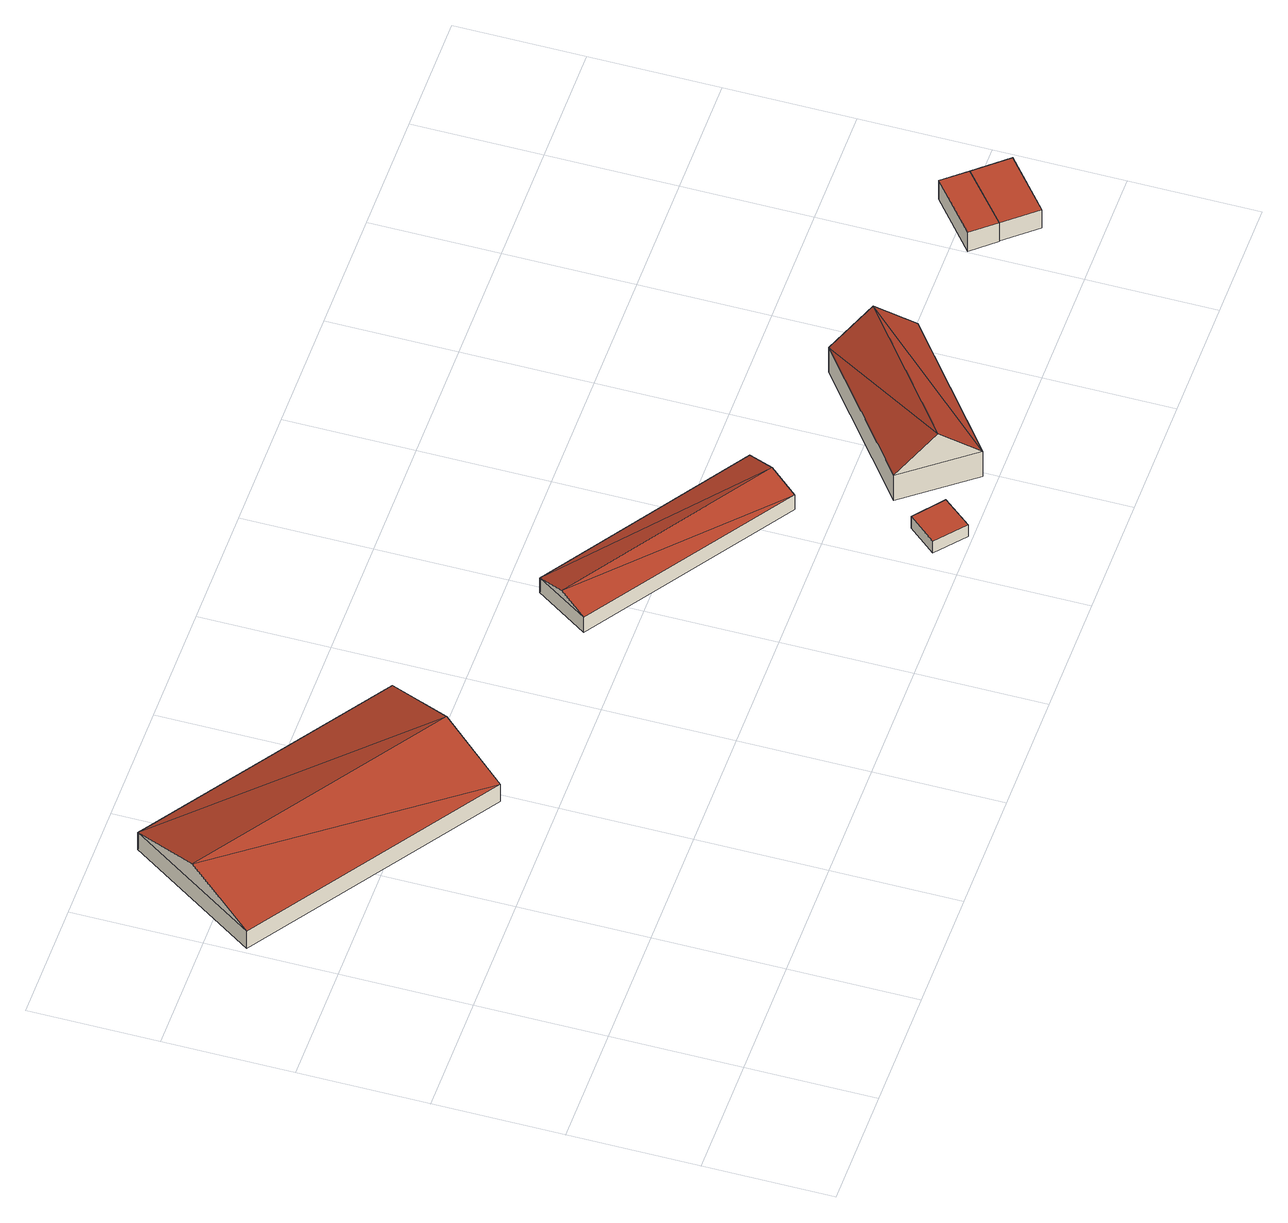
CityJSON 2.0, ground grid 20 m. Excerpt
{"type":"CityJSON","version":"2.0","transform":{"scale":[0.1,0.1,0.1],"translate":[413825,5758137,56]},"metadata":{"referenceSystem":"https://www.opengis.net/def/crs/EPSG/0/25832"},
"CityObjects":{
"building1":{"type":"Building","attributes":{"Gemeindeschluessel":"05570044","Geometrietyp2DReferenz":"3000","function":"31001_9998","roofType":"3100","measuredHeight":7.28},"address":[{"country":"Germany","locality":"Telgte","thoroughfareNumber":"3","thoroughfareName":"Grafhorst"}],"geometry":[{"type":"Solid","lod":"2","boundaries":[[[[0,1,2,3]],[[4,5,1,0]],[[6,7,5,4]],[[3,2,7,6]],[[0,8,4]],[[6,9,3]],[[8,0,3]],[[3,9,8]],[[4,8,9]],[[9,6,4]],[[1,5,7,2]]]],"semantics":{"surfaces":[{"type":"WallSurface"},{"type":"RoofSurface"},{"type":"GroundSurface"}],"values":[[0,0,0,0,0,0,1,1,1,1,2]]}}]},
"building2":{"type":"Building","attributes":{"Gemeindeschluessel":"05570044","Geometrietyp2DReferenz":"3000","function":"31001_2700","roofType":"3100","measuredHeight":4.54},"geometry":[{"type":"Solid","lod":"2","boundaries":[[[[10,11,12,13]],[[14,15,11,10]],[[16,17,15,14]],[[13,12,17,16]],[[10,18,14]],[[16,19,13]],[[18,10,13]],[[13,19,18]],[[14,18,19]],[[19,16,14]],[[11,15,17,12]]]],"semantics":{"surfaces":[{"type":"WallSurface"},{"type":"RoofSurface"},{"type":"GroundSurface"}],"values":[[0,0,0,0,0,0,1,1,1,1,2]]}}]},
"building3":{"type":"Building","attributes":{"Gemeindeschluessel":"05570044","Geometrietyp2DReferenz":"3000","function":"51009_1611","roofType":"1000","measuredHeight":2.44},"geometry":[{"type":"Solid","lod":"2","boundaries":[[[[20,21,22,23]],[[24,25,21,20]],[[26,27,25,24]],[[23,22,27,26]],[[24,20,23,26]],[[21,25,27,22]]]],"semantics":{"surfaces":[{"type":"WallSurface"},{"type":"RoofSurface"},{"type":"GroundSurface"}],"values":[[0,0,0,0,1,2]]}}]},
"building4":{"type":"Building","attributes":{"Gemeindeschluessel":"05570044","Geometrietyp2DReferenz":"3000","function":"31001_2700","roofType":"3100","measuredHeight":11.24},"geometry":[{"type":"Solid","lod":"2","boundaries":[[[[28,29,30,31]],[[32,33,29,28]],[[34,35,33,32]],[[31,30,35,34]],[[28,36,32]],[[34,37,31]],[[28,31,37]],[[37,36,28]],[[36,37,34]],[[34,32,36]],[[29,33,35,30]]]],"semantics":{"surfaces":[{"type":"WallSurface"},{"type":"RoofSurface"},{"type":"GroundSurface"}],"values":[[0,0,0,0,0,0,1,1,1,1,2]]}}]},
"building5":{"type":"Building","attributes":{"Gemeindeschluessel":"05570044","Geometrietyp2DReferenz":"3000","function":"31001_2700","roofType":"1000","measuredHeight":3.86},"geometry":[{"type":"Solid","lod":"2","boundaries":[[[[38,39,40,41]],[[42,43,39,38]],[[44,45,43,42]],[[41,40,45,44]],[[42,38,41,44]],[[39,43,45,40]]]],"semantics":{"surfaces":[{"type":"WallSurface"},{"type":"RoofSurface"},{"type":"GroundSurface"}],"values":[[0,0,0,0,1,2]]}}]},
"building6":{"type":"Building","attributes":{"Gemeindeschluessel":"05570044","Geometrietyp2DReferenz":"3000","function":"31001_9998","roofType":"1000","measuredHeight":3.68},"geometry":[{"type":"Solid","lod":"2","boundaries":[[[[46,47,48,38]],[[49,50,47,46]],[[42,51,50,49]],[[38,48,51,42]],[[49,46,38,42]],[[47,50,51,48]]]],"semantics":{"surfaces":[{"type":"WallSurface"},{"type":"RoofSurface"},{"type":"GroundSurface"}],"values":[[0,0,0,0,1,2]]}}]}
},
"vertices":[
[526,686,43],[526,686,8],[146,943,8],[146,943,43],[389,483,43],[389,483,8],[9,739,43],[9,739,8],[458,584,80],[78,841,80],
[1103,339,43],[1103,339,13],[787,550,13],[787,550,43],[1048,255,43],[1048,255,13],[732,468,43],[732,468,13],[1075,297,59],[759,509,59],
[1104,49,43],[1104,49,19],[1058,86,19],[1058,86,43],[1067,4,43],[1067,4,19],[1021,42,43],[1021,42,19],
[1185,20,69],[1185,20,18],[1394,182,18],[1394,182,69],[1103,126,69],[1103,126,18],[1312,288,69],[1312,288,18],[1144,73,130],[1353,235,130],
[1710,205,55],[1710,205,16],[1680,241,16],[1680,241,55],[1627,135,55],[1627,135,16],[1596,172,55],[1596,172,16],
[1753,155,55],[1753,155,18],[1710,205,18],[1669,85,55],[1669,85,18],[1627,135,18]
]}
